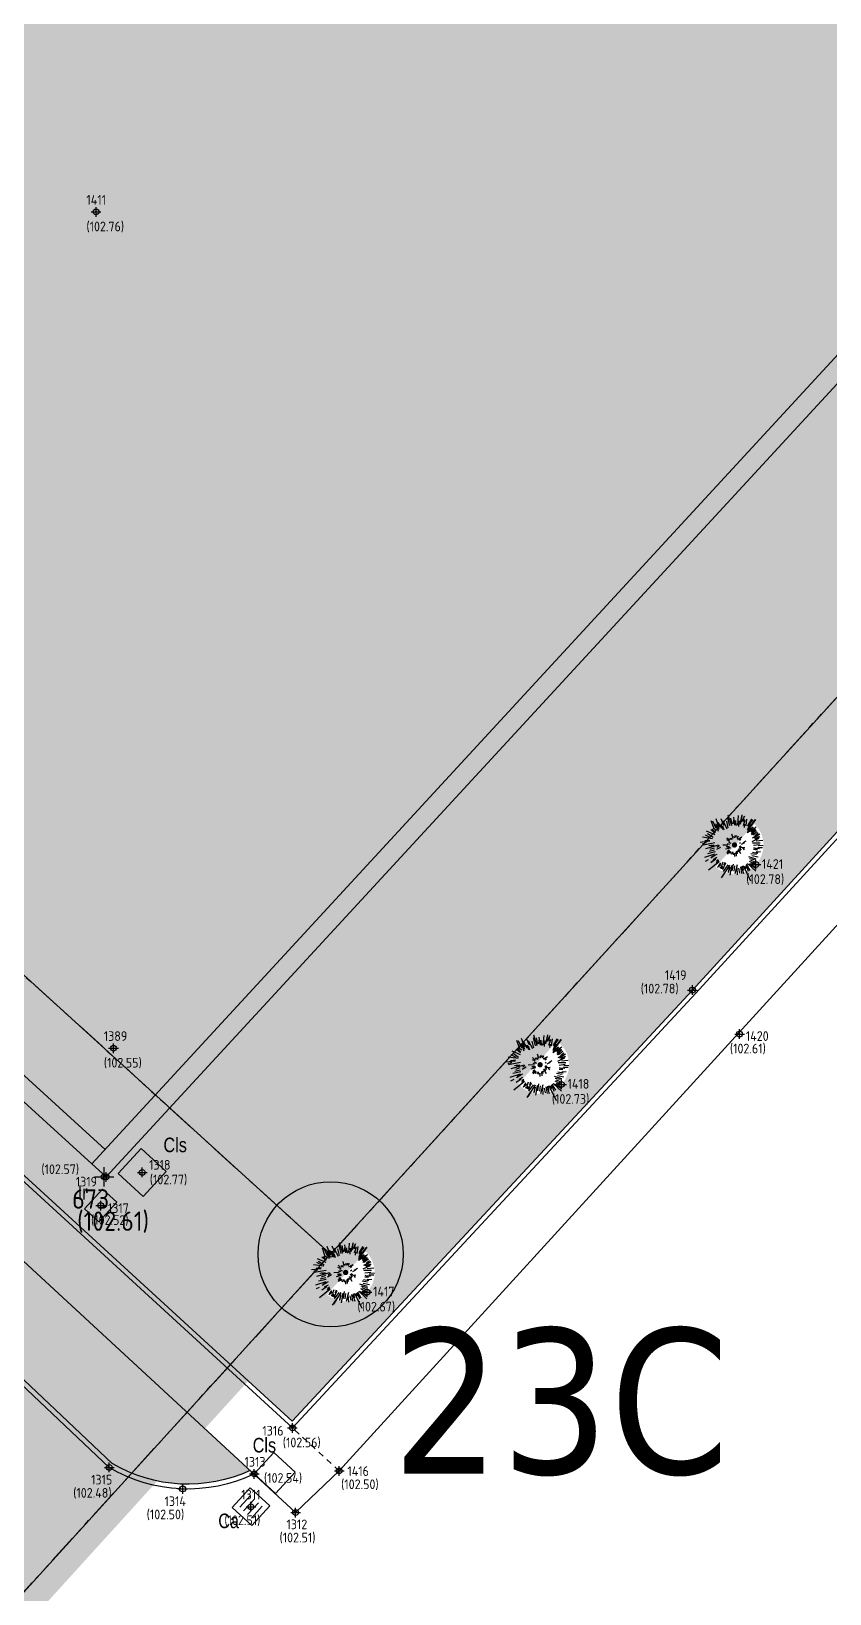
# Model space of a CAD drawing. Extents: x 9555 to 11275, y -8412 to -6382.
# Drawn here: x 10272.71 to 10289.21, y -8019.23 to -7986.96 of the extents above; entities that cross this region are included whole.
import ezdxf
from ezdxf.enums import TextEntityAlignment as Align

# ---------------------------------------------------------------- set-up
doc = ezdxf.new("R2010")
doc.units = 0
doc.header["$MEASUREMENT"] = 0
doc.header["$XCLIPFRAME"] = 2
doc.header["$PDMODE"] = 33
doc.header["$PDSIZE"] = 0.12
for name, pattern in [('DASHEDX2', [1.5, 1, -0.5]), ('HIDDEN2', [0.1875, 0.125, -0.0625]), ('PHANTOM2', [1.25, 0.625, -0.125, 0.125, -0.125, 0.125, -0.125])]:
    doc.linetypes.add(name, pattern=pattern)
doc.layers.get('0').update_dxf_attribs({"color": 53, "lineweight": 50})
for name, color, linetype in [('01_PROG', 7, 'Continuous'), ('02_CAT', 7, 'Continuous'), ('Conf Lotti-Retino', 253, 'Continuous'), ('Conf Lotti_xLIMITE Comparto', 30, 'DASHEDX2'), ('Conf-N', 7, 'Continuous'), ('Conf-P', 2, 'Continuous'), ('GEI-Nome_P', 6, 'Continuous'), ('GEI-Punti', 7, 'Continuous'), ('Gei-Punti_3D', 3, 'Continuous'), ('GEI-Quote_P', 3, 'Continuous'), ('GEI-Simboli', 6, 'Continuous'), ('Immagine', 181, 'Continuous'), ('Ril-Aiuola_Retino', 85, 'Continuous'), ('Ril-Albero', 104, 'Continuous'), ('Ril-Fabbr_Retino', 8, 'Continuous'), ('Ril-Muro', 6, 'Continuous'), ('Ril-Strada', 4, 'Continuous'), ('Ril-Strada_Marciapiede', 4, 'Continuous'), ('Ril-Tomb_CADITOIA-Chiusino', 5, 'Continuous'), ('Ril-Tomb_CEMENTO-Cls', 5, 'Continuous'), ('Ril-Tomb_Irrigazione', 5, 'Continuous')]:
    doc.layers.add(name, color=color, linetype=linetype)
doc.layers.add('Conf Lotti', color=2, linetype='PHANTOM2', lineweight=30)
doc.layers.add('Fr02 Fgl. 957E', color=150, linetype='Continuous', lineweight=30)
doc.layers.add('Gei-Nome_p(OFF)', color=251, linetype='Continuous', plot=False)
doc.styles.add('HELVLA', font='helvl', dxfattribs={"width": 0.8})
doc.styles.get("Standard").update_dxf_attribs({"font": 'isocp.shx'})
doc.styles.add('Tahoma', font='tahoma.ttf')
picture_1 = doc.add_image_def('image2.png', size_in_pixel=(4950, 3510))
picture_2 = doc.add_image_def('image3.png', size_in_pixel=(3510, 4950))

# ---------------------------------------------------------------- blocks, each defined once
blk = doc.blocks.new('TCa-a')
at = {"layer": 'Ril-Tomb_CADITOIA-Chiusino'}
for p, q in [((-0.1499999999998636, 0.1500000000005457), (0.1500000000000909, 0.1500000000005457)), ((-0.1499999999998636, 0.0500000000001819), (0.1500000000000909, 0.0500000000001819)), ((-0.1499999999998636, -0.0500000000001819), (0.1500000000000909, -0.0500000000001819)), ((-0.1499999999998636, -0.1499999999996362), (0.1500000000000909, -0.1499999999996362))]:
    blk.add_line(p, q, dxfattribs=at)
blk.add_lwpolyline([(-0.25, -0.25), (0.25, -0.25), (0.25, 0.25), (-0.25, 0.25)], close=True, dxfattribs=at)
blk = doc.blocks.new('ALB_CIPRESSO')
at = {"layer": 'Ril-Albero'}
for p, q in [((-1.14571253691588, 0.8976426906119741), (-1.311359183518789, 1.36083044550287)), ((-1.077183203503409, 0.7079080571656959), (-1.251974136523586, 0.8912705502298195)), ((-1.022870875815443, 0.932111902451652), (-1.21052881668038, 1.344782201356793)), ((-1.027606655130739, 0.8145787470402865), (-1.207501548706205, 0.9307619045703177)), ((-0.9041513586303154, 0.7651249257487507), (-1.047132166544316, 1.189312234617319)), ((-0.8666236375688641, 0.9892060439542547), (-1.037987880127275, 1.469137496444091)), ((-0.8601287701067122, 0.8661598377184418), (-0.9685176391010373, 1.150720878860739)), ((-0.7207479565397534, 0.9343209898925124), (-0.9133871308797552, 1.26302734663841)), ((-0.5988472030526282, 1.097472185869265), (-0.7582853453795906, 1.476777816655158)), ((-0.6417652478560285, 0.8453758142568404), (-0.7332058741174023, 1.107680106979387)), ((-0.7332058741174023, 1.107680106979387), (-0.7207479565397534, 0.9343209898925124)), ((-0.5800989631457014, 0.8290412069254671), (-0.6544686195941267, 1.052304144597656)), ((-0.4127028961747783, 0.8918120353537233), (-0.645487969283522, 1.354508881926449)), ((-0.357204206713277, 0.9537646832523023), (-0.438273275757183, 1.328048171537375)), ((-0.2629096163636859, 1.066357514215269), (-0.3724439381048796, 1.507574883871712)), ((-0.1566071077295419, 1.067134785720555), (-0.3568456932521258, 1.669948808339541)), ((-0.1293282168055612, 1.162452101738381), (-0.2045978718406332, 1.508802154670775)), ((-0.07354316415739959, 1.185240667507969), (-0.04708245376673403, 1.392455361032262)), ((0.01654746422354947, 1.107567047676639), (-0.04826881554026841, 1.554706558421458)), ((0.0481530441961695, 1.376366207861793), (0.01654746422354947, 1.107567047676639)), ((0.1118238712135735, 1.085883025627481), (0.0481530441961695, 1.376366207861793)), ((0.178716843559414, 1.11994314720323), (0.2196303460559648, 1.646188093711316)), ((0.2465098144916738, 1.030916153513317), (0.2720705262954652, 1.361217962301453)), ((0.3293692129304873, 1.176996379675984), (0.4266814034754134, 1.642106858822444)), ((0.334309537379113, 1.266555190710278), (0.4319490001373651, 1.686906718852697)), ((0.3844179030986652, 1.300492585205575), (0.5721889032645322, 1.637575624639794)), ((0.5333520933495492, 1.592530310448637), (0.3844179030986652, 1.300492585205575)), ((0.4977880055685091, 1.099895486220703), (0.6017996087089159, 1.413985414754279)), ((0.5073413822524344, 1.323772059293333), (0.5333520933495492, 1.592530310448637)), ((0.6017996087089159, 1.413985414754279), (0.5073413822524344, 1.323772059293333)), ((0.5546366929102078, 0.9772174612244271), (0.5756661705315764, 1.162011770224126)), ((0.6490540103397962, 1.073025685562243), (0.6966260164053892, 1.453844950336133)), ((0.7189333416324644, 0.6986603792265669), (1.164600127417543, 0.9648919385072077)), ((0.7240782112146462, 0.7602448458819708), (1.041267557996662, 0.9975611531735922)), ((0.7346952225921086, 0.8386548281923751), (0.9009458368163905, 1.058081985134777)), ((0.9015185631897111, 0.9797538208804326), (0.7346952225921086, 0.8386548281923751)), ((0.7497207410717692, 1.079356916918186), (0.9651797224282745, 1.45580858361609)), ((1.021455683396653, 1.411458722877796), (0.7497207410717692, 1.079356916918186)), ((0.7554792460537101, 1.057018350444196), (0.8945736964342359, 1.164343584743619)), ((0.8225358545062136, 1.068698996516105), (0.7554792460537101, 1.057018350444196)), ((0.7566246988008061, 0.9003620219282311), (0.9116855752740776, 1.11970736082003)), ((0.9009458368163905, 1.058081985134777), (0.7566246988008061, 0.9003620219282311)), ((0.9651797224282745, 1.45580858361609), (0.7604195705027905, 1.14657716147849)), ((0.77345021445376, 0.8948898801354517), (1.183584153705397, 1.429429691279438)), ((0.9116855752740776, 1.11970736082003), (0.77345021445376, 0.8948898801354517)), ((0.783289954324573, 1.079602371079091), (1.021455683396653, 1.411458722877796)), ((0.8945736964342359, 1.164343584743619), (0.783289954324573, 1.079602371079091)), ((0.7844354070714417, 0.922946042564945), (0.9058452522385778, 1.153235665045941)), ((0.9011503819499467, 1.030107640757706), (0.7844354070714417, 0.922946042564945)), ((1.041267557996662, 0.9975611531735922), (0.8129824778222883, 0.8448224234416557)), ((0.8129824778222883, 0.8448224234416557), (0.9015185631897111, 0.9797538208804326)), ((0.9058452522385778, 1.153235665045941), (0.8225358545062136, 1.068698996516105)), ((1.183584153705397, 1.429429691279438), (0.9011503819499467, 1.030107640757706)), ((0.9313747227943168, 0.722594397742796), (1.220221543959042, 1.010059979778816)), ((1.153983116039853, 0.8864819561986224), (0.9313747227943168, 0.722594397742796)), ((0.9600036115984949, 0.6332810408657679), (1.153983116039853, 0.8864819561986224)), ((-1.386854957156402, 0.2076738217529055), (-1.929148147811475, 0.1477569574108202)), ((-1.621184905499831, 0.1164377406257699), (-1.810919538946109, 0.04790840721216227)), ((-1.236816223185315, 0.3486500873623299), (-1.802552524035491, 0.4340361776758073)), ((-1.100862100080121, 0.1202422801088687), (-1.771387275577808, -0.002159049477995723)), ((-1.387223138396394, 0.2580276416338165), (-1.666762037037188, 0.2280078459225479)), ((-1.343568731112782, 0.4094163734844187), (-1.630011587482386, 0.5583914727631054)), ((-1.627311591722219, 0.1891301269806718), (-1.621184905499831, 0.1164377406257699)), ((-1.092945084463054, 0.5679136081980687), (-1.575617441741088, 0.7714055802971416)), ((-1.209332787127778, 0.4159930590012664), (-1.518605118292953, 0.626348079800664)), ((-1.104871184694275, 0.6685394299020118), (-1.335733533549046, 0.8682774393291766)), ((-0.6636032382325538, 0.00594093780273397), (-0.3671160968585809, 0.01370398509243387)), ((-0.45312549035134, 0.2984286623395747), (-0.2791118288378129, 0.2213686779123236)), ((-0.4259284174806908, 0.4049357161075022), (-0.2907515658821467, 0.2828304174872756)), ((-0.4180426431114483, 0.09166396810906008), (-0.2890742957886232, 0.05344079359201714)), ((-0.3458820741036561, 0.1705239497096045), (-0.2054376258431603, 0.09321851112144941)), ((-0.2691902709138958, 0.3948914311058616), (-0.2237358664565363, 0.300105932434235)), ((-0.1909439247106093, 0.4066538952283736), (-0.1454486112263567, 0.3062735276835156)), ((-0.1645241233466095, 0.6194634576295357), (-0.0956266086936921, 0.3793750043041655)), ((-0.0956266086936921, 0.3793750043041655), (-0.05164492919698205, 0.4860047851525451)), ((0.02174291061123768, 0.397018700490662), (0.03199174074848088, 0.5257825026801584)), ((0.0941898428056902, 0.4367145999658533), (0.1159147738808315, 0.5263961380805995)), ((0.1449118439250014, 0.3867289613262983), (0.2167042316928018, 0.5159427628095727)), ((0.1677004096939072, 0.3309439086788188), (0.4130973687083497, 0.4390464144871657)), ((0.4130973687083497, 0.4390464144871657), (0.2237718255287291, 0.3145683923194156)), ((0.2237718255287291, 0.3145683923194156), (0.3293788807093279, 0.4104584347078344)), ((0.2744529176211472, 0.2701776225549111), (0.3523310825846693, 0.3322939065601531)), ((0.2756801884213473, 0.1023315562906646), (0.3368964738383511, 0.1475405065903033)), ((0.3935406160464936, 0.05283682597291772), (0.5775167445106035, 0.1437047258605162)), ((0.4824448826541357, 0.1374144035307836), (0.655149455314131, 0.239390223116061)), ((1.221530632812573, 0.83102417576265), (0.9600036115984949, 0.6332810408657679)), ((0.960494519918484, 0.5661426143615245), (1.221530632812573, 0.83102417576265)), ((0.9911688600561774, 0.1970858137119649), (1.392608512184097, 0.3902568053999858)), ((1.011993792544672, 0.409854467088735), (1.391094878197009, 0.5972669537932234)), ((1.014080152904853, 0.1245161544375151), (1.444885056316934, 0.1276661494921427)), ((1.02755112837076, 0.5778232604316145), (1.272375361011882, 0.7642539304961247)), ((1.071051567326549, -0.01494647718027409), (1.412052205544114, 0.02671305557305459)), ((1.084808905979344, 0.3991965466848342), (1.418905586467872, 0.6198509744281182)), ((1.145452465022572, 0.5227336612369982), (1.328937685166693, 0.680739987632478)), ((1.157746746493785, 0.3717540196521441), (1.364020532406585, 0.4739752933983254)), ((1.158237654814002, 0.3046155931479007), (1.425523181010249, 0.480020161567154)), ((1.209164201066869, 0.2266556101312744), (1.583774961563904, 0.2629657281704567)), ((-1.11853703751467, -0.523331276679528), (-1.693499442835673, -0.7065807104445412)), ((-1.48554838682935, -0.8337490605917992), (-1.65833477754245, -0.9245351424269757)), ((-0.9040598727981433, -0.01260275697131874), (-1.635514970525946, -0.219377118981356)), ((-1.091544509777577, -0.3888498785363481), (-1.527207919584725, -0.4927484223735519)), ((-1.256536611953607, -0.01518002565171628), (-1.446516699559879, -0.05014014580956427)), ((-1.120214307608421, -0.2939416527860885), (-1.427359369386068, -0.3745198135093233)), ((-1.143452872670423, -0.1766130425075971), (-1.383418598915796, -0.2622951637858932)), ((-1.16138293204358, -0.02007944107208459), (-1.339968736765513, -0.08293208755821979)), ((-1.33901816137336, -0.9781520166598057), (-1.055070755630823, -0.78584011453313)), ((-1.078963865119476, -0.5789936022483744), (-1.323992642893927, -0.7374499279358133)), ((-0.9897732353254014, -0.5335801068194996), (-1.27429336744126, -0.6475638446881931)), ((-1.27429336744126, -0.6475638446881931), (-1.078963865119476, -0.5789936022483744)), ((-0.9884641464718698, -0.712615910833847), (-1.200250983206388, -0.8260678313563403)), ((-1.200250983206388, -0.8260678313563403), (-1.177421508411271, -0.8874477528806892)), ((-0.9148717615303212, -0.8295763398728013), (-1.020601543791145, -0.9086817756342498)), ((-0.7912215876749542, -0.1404665605732589), (-1.014157253134272, -0.2595951680250437)), ((-0.8533787807054978, -0.05699352673400426), (-0.9870419983167267, -0.1418983765070152)), ((-0.5108645085008447, -0.2223441423720942), (-0.2316119730471655, -0.1531602645336534)), ((-0.4614515962352925, -0.09329397699548281), (-0.3050407218818236, -0.05857931099671987)), ((-0.4254278413818611, -0.4287406553630717), (-0.2809430672593862, -0.2934001676603657)), ((-0.4162426459379276, -0.1545102624113497), (-0.2431698920379404, -0.1028882627069834)), ((-0.3968398616041213, -0.5124591433632304), (-0.2637493703664404, -0.3492261293340562)), ((-0.3815279799382552, -0.3109211367664102), (-0.3034043608147385, -0.2823740660169278)), ((-0.37593311106275, -0.3108802277401992), (-0.2922555320903939, -0.2766973790876364)), ((-0.26836242260174, -0.483543891372392), (-0.196447307753715, -0.3711146965160879)), ((-0.2637493703664404, -0.3492261293340562), (-0.2637493703664404, -0.3492261293340562)), ((-0.1730041975583845, -0.5164176511716505), (-0.1011709007639183, -0.3927987185652455)), ((-0.1011709007639183, -0.3927987185652455), (-0.07205110363975109, -0.549250501946517)), ((-0.01112118140963503, -0.4648774695197062), (-0.00973027450254449, -0.6551030112859735)), ((0.07222912534916759, -0.3859356698631018), (0.0907319110960998, -0.6207974355529586)), ((0.1055528844422042, -0.352121002450076), (0.1457806012640503, -0.4973012300251867)), ((0.1444306033836256, -0.3126705571357888), (0.1955207857433834, -0.4130100156526169)), ((0.1997656567386912, -0.228338433737008), (0.3415191938524913, -0.4846796763413295)), ((0.2165093543383136, -0.2226208377796866), (0.3291021853012808, -0.316915428131324)), ((0.2604092157819196, -0.104801319183025), (0.3551128963983956, -0.04815717697238142)), ((0.2829932364172691, -0.1326120274534333), (0.574130963075504, -0.1584591024420661)), ((0.2831977815508253, -0.1605863718305045), (0.367898086189598, -0.2662752450632979)), ((0.3331425111632598, -0.1042695018350059), (0.4001582105888701, -0.08699398688804649)), ((0.574130963075504, -0.1584591024420661), (0.4510847568415102, -0.1649539699046727)), ((0.4510847568415102, -0.1649539699046727), (0.535825970507176, -0.2762377120143356)), ((0.7847001967891174, -0.6436990606216568), (1.205256270063501, -0.7693128677565255)), ((0.8470619349527624, -0.7551464388398017), (1.127255378020209, -0.8146445451366162)), ((0.8981112082856271, -0.8498910284815793), (1.206728995023923, -0.9707281472765317)), ((0.9177497790003599, -0.4748711777192511), (1.23138970824084, -0.5173392232281913)), ((0.9745575573151655, -0.5919543338368385), (1.333201891719455, -0.6676643203845742)), ((1.001140994785828, -0.4015242469358782), (1.303673004328402, -0.4552638482509792)), ((1.067133968544567, -0.2443770101035625), (1.285497490795251, -0.265161033565164)), ((1.088940717673267, -0.1658852097389172), (1.396903959984684, -0.1972044265257864)), ((1.285497490795251, -0.265161033565164), (1.088940717673267, -0.1658852097389172)), ((1.213664194000557, -0.3887799661733879), (1.465310566317385, -0.3701544533450942)), ((1.303673004328402, -0.4552638482509792), (1.213664194000557, -0.3887799661733879)), ((1.396903959984684, -0.1972044265257864), (1.306936058683505, -0.1363154133232456)), ((1.306936058683505, -0.1363154133232456), (1.575530673733283, -0.1399466489183396)), ((1.328415535598651, -0.01306466195637768), (1.613958393381381, -0.03895264597304049)), ((-0.8692946299929645, -0.9411464451677602), (-1.470063201277753, -1.421128474465149)), ((-1.177421508411271, -0.8874477528806892), (-1.33901816137336, -0.9781520166598057)), ((-0.8864065088328061, -0.8965102212441707), (-1.036731605990781, -0.998322404722785)), ((-0.7616830325055162, -1.119404977676822), (-0.9564807174804173, -1.260708515497754)), ((-0.7960704262916352, -1.007753054325804), (-0.90678144202775, -1.170822432248315)), ((-0.90678144202775, -1.170822432248315), (-0.7616830325055162, -1.119404977676822)), ((-0.6884179197772937, -1.191606455709916), (-0.8218356832287554, -1.310080518735049)), ((-0.2746839861786157, -1.149415105608568), (-0.7508108991889912, -1.841102153586689)), ((-0.6620799364668528, -0.9676071555586532), (-0.738853557710172, -1.180784899201171)), ((-0.738853557710172, -1.180784899201171), (-0.6712651319107863, -1.241837548510375)), ((-0.7320314180344667, -1.348590056437388), (-0.6884179197772937, -1.191606455709916)), ((-0.6712651319107863, -1.241837548510375), (-0.7320314180344667, -1.348590056437388)), ((-0.2748067132586129, -1.132630498981598), (-0.6897582498788779, -1.773513727786849)), ((-0.504973608660066, -1.028005260441205), (-0.6700787701372519, -1.404088745899571)), ((-0.3812319489727543, -1.116623163863551), (-0.6470856592352447, -1.487848142924122)), ((-0.5388700941264233, -0.9834917635962483), (-0.5993091080363229, -1.135003222529122)), ((-0.5993091080363229, -1.135003222529122), (-0.504973608660066, -1.028005260441205)), ((-0.2960407360135378, -1.289450463602407), (-0.3501894275948416, -1.536033784390384)), ((-0.2683118457962337, -1.255676705217411), (-0.3499439734348471, -1.569602997644324)), ((-0.1627456996423007, -1.154191793952123), (-0.2594851638136788, -1.697630437351108)), ((-0.08503117078566902, -1.06969603444486), (-0.1437520055753794, -1.456191986146223)), ((-0.005884825995508436, -1.181020685582553), (-0.0428807297100775, -1.47783509916917)), ((0.1559163720999095, -1.11829076617687), (0.02536224051596037, -1.628405650486457)), ((0.1291283894961452, -1.280746508700759), (0.1487766279897187, -1.672264602902942)), ((0.224445705512835, -1.308025399624967), (0.2879528964233486, -1.5761291063518)), ((0.3302163968000968, -1.234514832734931), (0.3888650813155436, -1.603367088249797)), ((0.3917190454039883, -1.228469964566102), (0.5119931056026417, -1.60806195853911)), ((0.4136894306388967, -1.172357639705297), (0.4994124609447681, -1.417918234827084)), ((0.4863409079669054, -1.160636084608996), (0.9065793768068033, -2.008028885706153)), ((0.5648736173568523, -1.188037702611837), (0.6610091139068572, -1.32721397104433)), ((0.6483466511958795, -1.125880509580384), (0.7739701261100436, -1.47186238127324)), ((0.6592091167333365, -1.08103974052392), (0.8576067960555065, -1.432084663747446)), ((0.7316969579544548, -1.046938709923779), (1.193667109824446, -1.479983942022955)), ((0.8157427181668027, -1.063109681152127), (1.192398929997807, -1.306543006883658)), ((0.8313409630195565, -0.9007357566824794), (1.15143485069575, -1.060655139550363)), ((0.8993793881122656, -1.023331963622695), (1.090177656252308, -1.100269220971313))]:
    blk.add_line(p, q, dxfattribs=at)
at = {"layer": 'Ril-Albero', "const_width": 0.15, "flags": 128}
blk.add_lwpolyline([(-0.0749999999998181, 0, 1), (0.07500000000027285, 0, 1)], format="xyb", close=True, dxfattribs=at)
blk = doc.blocks.new('P-Lotto')
at = {"layer": 'Conf-N'}
blk.add_circle((0, 0), 1.5, dxfattribs=at)
at = {"layer": 'Conf-P'}
blk.add_point((0, 0), dxfattribs=at)
blk = doc.blocks.new('20043-1_Prog-Confini')
at = {"layer": 'Conf Lotti-Retino'}
h = blk.add_hatch(color=256, dxfattribs=at)
h.paths.add_polyline_path([(10440.90416144596, -7860.83060032168), (10481.5942124453, -7897.834921010903), (10443.95534884731, -7939.222717106983), (10455.05263548401, -7949.314804568148), (10501.47623780322, -7898.267286041699), (10547.18877136976, -7848.001660636663), (10411.9695062309, -7725.030641243258), (10340.57834246114, -7745.229577507136), (10225.51241240563, -7871.756384511547), (10219.57166360702, -7866.353752460756), (10165.52391621495, -7925.784801506587), (10195.69424327256, -7953.179523551184), (10249.90677393372, -8002.481449223193), (10270.62170846128, -8021.320012004217), (10278.89737695264, -8012.22006439802), (10188.63944448483, -7930.137751995549), (10307.72607652135, -7799.189769688855), (10366.91160524755, -7853.014236146046), (10397.9840078288, -7881.272081036064), (10388.56467752741, -7891.62960208233), (10401.88142326459, -7903.740108648259)])
h.paths.add_polyline_path([(10406.0576788046, -7872.394254370962), (10374.9852742804, -7844.136407866004), (10315.79974545998, -7790.311941612686), (10347.14732855373, -7755.842054370059), (10408.82520196826, -7738.391331224433), (10442.93861544669, -7769.414730339371), (10528.01781476451, -7846.787402484451), (10491.68629990599, -7886.737634374716), (10437.67950494375, -7837.622808733126)], flags=16)
blk.add_hatch(color=41, dxfattribs=at).paths.add_polyline_path([(10278.89737579227, -8012.220063342761), (10188.63944448483, -7930.13775199555), (10307.72607652135, -7799.189769688856), (10366.91160524755, -7853.014236146046), (10339.32656618824, -7883.346819618211), (10306.20423063409, -7919.768229275436), (10337.20851222508, -7948.100980190388)])
at = {"layer": 'Conf Lotti'}
for p, q in [((10220.16126990974, -8076.80644405013), (10397.9840078288, -7881.272081036064)), ((10188.63944448483, -7930.13775199555), (10278.89737579227, -8012.220063342761))]:
    blk.add_line(p, q, dxfattribs=at)
at = {"layer": 'Conf Lotti_xLIMITE Comparto', "const_width": 1}
blk.add_lwpolyline([(10220.16127169158, -8076.806445670572), (10388.56467752741, -7891.629602082331), (10442.57147426394, -7940.744429337481), (10443.95534884731, -7939.222717106983), (10542.72119990987, -8029.042295507654), (10562.90537483127, -8006.847722235286), (10508.8985798685, -7957.732896593227), (10535.13800726631, -7928.879951339147), (10501.47623780322, -7898.267286041699), (10547.18877136976, -7848.001660636663), (10411.9695062309, -7725.030641243259), (10340.57834246114, -7745.229577507138), (10225.51241240563, -7871.756384511547), (10219.57166360702, -7866.353752460757), (10165.52391621495, -7925.784801506588), (10195.69424327256, -7953.179523551185), (10145.19012518152, -8008.626232577647)], close=True, dxfattribs=at)
at = {"layer": 'Conf-P'}
blk.add_blockref('P-Lotto', (10278.89737579227, -8012.220063342761), dxfattribs=at)
at = {"layer": 'Conf-N', "style": 'Tahoma'}
blk.add_text('23C', height=3, dxfattribs=at).set_placement((10280.1584630885, -8016.750521040532))
blk = doc.blocks.new('-Fgl. 957E Estratto Foglio Intero_PostFR2')
at = {"layer": 'Immagine'}
image = blk.add_image(picture_1, insert=(9917.283654509196, -8422.509303729323), size_in_units=(838.1827212973916, 594.3477478290598), rotation=0.001090204153391001, dxfattribs=at)
image.set_boundary_path([(308.7555908007198, 193.6289745913382), (4680.161310497795, 3410.458243007306)])
image.dxf.flags = 15
blk = doc.blocks.new('-Fgl. 958 Estratto Foglio Intero_PostFR3')
at = {"layer": 'Immagine'}
image = blk.add_image(picture_2, insert=(9716.786041246873, -8308.17513906339), size_in_units=(1485.8142875308895, 2095.3791234409982), rotation=-0.001043539486264, dxfattribs=at)
image.set_boundary_path([(486.9858317041253, 415.0435325266662), (2987.88009123626, 4584.843253445799)])
image.dxf.flags = 15
blk = doc.blocks.new('- Fogli_Unione (Estratti_20043_SpostatoComeAll.957E_SuRIL_PostFR1-FR2-FR3 (2021-02-08)')
for name in ['-Fgl. 958 Estratto Foglio Intero_PostFR3', '-Fgl. 957E Estratto Foglio Intero_PostFR2']:
    blk.add_blockref(name, (0, 0))
blk = doc.blocks.new('2493-1_PostFRAZ')
at = {"layer": 'Fr02 Fgl. 957E'}
for p, q in [((10188.63944448483, -7930.13775199555), (10278.89737579227, -8012.220063342761)), ((10278.89737579227, -8012.220063342761), (10319.87816698385, -7967.157474636557)), ((10270.62170721335, -8021.320010869327), (10278.89737579226, -8012.220063342765))]:
    blk.add_line(p, q, dxfattribs=at)
at = {"layer": '02_CAT'}
blk.add_blockref('- Fogli_Unione (Estratti_20043_SpostatoComeAll.957E_SuRIL_PostFR1-FR2-FR3 (2021-02-08)', (2.400635534626417, 6.76379925128731), dxfattribs=at)

msp = doc.modelspace()

# ---------------------------------------------------------------- hatches: boundary and pattern name
at = {"layer": 'Ril-Aiuola_Retino'}
h = msp.add_hatch(dxfattribs=at)
h.set_pattern_fill('TEXTURE', color=256, scale=2, angle=90, style=0)
h.set_pattern_definition([(90, (-0.9599999999999999, 1.44), (-1.52, 0.8800000000000001), [0.08, -1.34, 0.06, -0.58, 0.12, -1.42]), (99.99999999999999, (-1.78, 1.06), (-1.90229523315529, 0.537840911343363), [0.14, -0.34, 0.18, -1.06, 0.09999999999999999, -1.32]), (110, (-1.14, 0.8600000000000001), (-1.473175022505177, 0.8898063570613953), [0.16, -1.1, 0.14, -0.82, 0.1, -0.64]), (120, (-1.02, 1.44), (-1.693679121828036, -0.146461709275204), [0.09999999999999999, -0.6599999999999999, 0.07999999999999999, -0.9799999999999999, 0.05999999999999999, -1.3]), (130, (-1.46, 0.8800000000000001), (-1.442469036049412, 0.2255727821317983), [0.08, -0.88, 0.06, -0.56, 0.16, -1.02]), (140, (-0.7399999999999999, 1.18), (-1.571556626837207, -0.5349857648985248), [0.04, -0.74, 0.1, -1.22, 0.12, -0.62]), (150, (-0.8799999999999999, 1.24), (-1.491384387633061, -0.6631535329954588), [0.1, -0.82, 0.04, -0.96, 0.08, -0.74]), (160, (-0.6399999999999999, 1.02), (-1.437245651988788, -0.7326151348691359), [0.05999999999999999, -0.3799999999999999, 0.12, -0.6399999999999999, 0.07999999999999999, -0.8799999999999999]), (170, (-1.82, 1.12), (-1.098129669690666, -1.390435625458823), [0.14, -0.8799999999999999, 0.05999999999999999, -1.04, 0.12, -0.9799999999999999]), (180, (-0.9599999999999999, 1.24), (-0.7400000000000002, -1.76), [0.12, -0.62, 0.08, -1.22, 0.04, -1.24]), (190, (-1.58, 0.9200000000000002), (-0.9676352743414199, -1.653143059704817), [0.14, -0.78, 0.12, -0.64, 0.14, -1.46]), (200, (-0.4399999999999999, 0.78), (-0.5446075888431804, -1.602935611362608), [0.16, -0.52, 0.08, -1.06, 0.12, -1.16]), (210, (-0.68, 0.24), (-0.1899484522385718, -1.910999629903724), [0.1, -1.34, 0.12, -0.62, 0.14, -0.82]), (220, (-0.2399999999999999, 0.68), (-0.4751072084166816, -1.860718447404257), [0.05999999999999999, -0.4399999999999999, 0.07999999999999999, -0.8599999999999999, 0.16, -1.12]), (230, (-1.84, 0.08000000000000011), (0.2280379188004466, -1.470645677105523), [0.12, -0.72, 0.14, -0.62, 0.08, -0.84]), (240, (-0.1199999999999999, 1.74), (0.8051150572225253, -1.365499814951862), [0.08, -0.56, 0.16, -1.24, 0.14, -1.14]), (250, (-1.24, 0.42), (1.082857927901268, -1.586007158868261), [0.12, -0.8399999999999999, 0.09999999999999999, -0.7599999999999999, 0.07999999999999999, -1.22]), (260, (-0.76, 0.54), (1.127487767342948, -1.437626980301919), [0.18, -0.6599999999999999, 0.12, -0.8999999999999999, 0.16, -0.8799999999999999])])
edge = h.paths.add_edge_path()
edge.add_line((10259.41179574993, -8036.154972743192), (10258.58044586977, -8032.196657575016))
edge.add_line((10258.58044586977, -8032.196657575016), (10239.68433498582, -8052.804090476709))
edge.add_arc((10242.74871644473, -8046.805608076083), 6.735890797536639, 242.9393531771721, 268.5250675738594)
edge.add_arc((10242.60278186444, -8051.456776110168), 2.082671874429409, 269.2449619572548, 315.7879326674583)
edge.add_line((10244.09556558497, -8052.909056696098), (10259.41179574993, -8036.154972743192))
h.paths.add_polyline_path([(10251.44665304075, -8041.590540791994), (10251.10864698245, -8041.958985927216), (10250.74020184723, -8041.620979868921), (10251.07820790552, -8041.252534733698)], flags=16)
h.paths.add_polyline_path([(10245.36581473884, -8049.139847977499), (10245.66057084702, -8049.410252824136), (10245.39016600038, -8049.705008932313), (10245.0954098922, -8049.434604085677)], flags=16)
h.paths.add_polyline_path([(10244.65005542819, -8049.772403691679), (10245.09218959047, -8050.178010961634), (10244.68658232051, -8050.620145123901), (10244.24444815824, -8050.214537853946)], flags=16)
h.paths.add_polyline_path([(10269.44141587097, -8025.244552220099), (10266.97747102602, -8022.998891003449), (10262.34055549251, -8028.089758204756), (10266.22580272909, -8028.752264919402)])
edge = h.paths.add_edge_path()
edge.add_line((10271.38830248644, -8020.300272366775), (10261.13926693347, -8010.738879714776))
edge.add_line((10261.13926693347, -8010.738879714776), (10259.42480678202, -8012.589819143431))
edge.add_line((10259.42480678202, -8012.589819143431), (10271.13637369937, -8023.437832038986))
edge.add_arc((10269.75075199627, -8021.747680152097), 2.185534466636963, 309.345613393773, 401.473012195543)
edge = h.paths.add_edge_path(flags=16)
edge.add_arc((10267.61393202455, -8017.747155825296), 0.09972012964681198, 0, 360)
edge = h.paths.add_edge_path(flags=17)
edge.add_arc((10255.08809421915, -8012.546979828357), 5.50135069720677, 56.90254043089238, 77.9167816132323)
edge.add_arc((10254.2181289062, -8016.741630930719), 9.78521763106074, 78.07712755484376, 113.6808342124975)
edge.add_line((10250.28797981577, -8007.78035801811), (10254.96658461725, -8012.04648259265))
edge.add_line((10254.96658461725, -8012.04648259265), (10256.7424, -8010.1052))
edge.add_line((10256.7424, -8010.1052), (10258.47083923174, -8011.706192523662))
edge.add_line((10258.47083923174, -8011.706192523662), (10260.19901089032, -8009.840450085937))
edge.add_line((10260.19901089032, -8009.840450085937), (10258.09218828069, -8007.938262179907))
h.paths.add_polyline_path([(10256.14572630467, -8008.483993736826), (10255.84252401014, -8008.816511853953), (10255.51000589301, -8008.513309559429), (10255.81320818753, -8008.180791442303)], flags=16)
edge = h.paths.add_edge_path()
edge.add_line((10298.96689125276, -7983.808399185695), (10298.73777272661, -7984.05960514997))
edge.add_line((10298.73777272661, -7984.05960514997), (10298.66388853495, -7983.992217271071))
edge.add_line((10298.66388853495, -7983.992217271071), (10292.9121588765, -7990.376915100542))
edge.add_line((10292.9121588765, -7990.376915100542), (10292.76456353786, -7990.243112563931))
edge.add_arc((10292.59665318709, -7990.428331661504), 0.2500000000002805, 2.0838797354372218e-10, 47.806124176987225, ccw=False)
edge.add_arc((10292.59665318709, -7990.428331661502), 0.25, 329.40942082318537, 359.99999999979156, ccw=False)
edge.add_line((10292.81185961564, -7990.555556631975), (10297.29132385767, -7994.821769409121))
edge.add_line((10297.29132385767, -7994.821769409121), (10303.54268937597, -7987.958547710658))
edge.add_line((10303.54268937597, -7987.958547710658), (10298.96689125276, -7983.808399185695))
h.paths.add_polyline_path([(10299.5394, -7989.4093), (10300.856, -7990.6344), (10299.5429, -7992.025), (10298.23655963556, -7990.809446619722)], flags=16)
h.paths.add_polyline_path([(10321.78327004013, -7967.974189512216), (10317.06721377105, -7963.766082862167), (10301.47354308173, -7980.911706971132), (10301.54742727339, -7980.97909485003), (10301.31830963345, -7981.230299842668), (10305.90973001031, -7985.369174745061)])
edge = h.paths.add_edge_path()
edge.add_line((10265.27725537629, -8002.446785079417), (10265.20902875338, -8002.51989546121))
edge.add_line((10265.20902875338, -8002.51989546121), (10264.769, -8002.112))
edge.add_line((10264.769, -8002.112), (10261.8481, -7999.4044))
edge.add_line((10261.8481, -7999.4044), (10261.40807369813, -7998.996506811276))
edge.add_line((10261.40807369813, -7998.996506811276), (10261.47605589628, -7998.923169094272))
edge.add_line((10261.47605589628, -7998.923169094272), (10203.35645867271, -7945.796275146587))
edge.add_line((10203.35645867271, -7945.796275146587), (10203.0857689029, -7946.743195217536))
edge.add_line((10203.0857689029, -7946.743195217536), (10229.53270094112, -7971.164364661734))
edge.add_line((10229.53270094112, -7971.164364661734), (10245.96376818236, -7986.219461400684))
edge.add_line((10245.96376818236, -7986.219461400684), (10278.10292683263, -8015.665177348075))
edge.add_line((10278.10292683263, -8015.665177348075), (10286.37309546445, -8006.76240389268))
edge.add_line((10286.37309546445, -8006.76240389268), (10294.32002733199, -7998.078570988463))
edge.add_line((10294.32002733199, -7998.078570988463), (10289.94073629661, -7993.687753730192))
edge.add_arc((10289.79314681291, -7993.485968338499), 0.2499999999986927, 227.8061241765672, 306.18241245507033, ccw=False)
edge.add_line((10289.62523646215, -7993.671187436069), (10289.7718212797, -7993.804073884909))
edge.add_line((10289.7718212797, -7993.804073884909), (10274.2612, -8010.6211))
edge.add_line((10274.2612, -8010.6211), (10273.96533349228, -8010.351896870433))
edge.add_line((10273.96533349228, -8010.351896870433), (10265.27725537629, -8002.446785079417))
edge = h.paths.add_edge_path(flags=16)
edge.add_arc((10242.30196517348, -7981.910981821546), 0.2749999999996362, 0, 360)
edge = h.paths.add_edge_path(flags=17)
edge.add_line((10245.0627, -7987.2045), (10228.6289, -7972.1469))
edge.add_line((10228.6289, -7972.1469), (10203.79572145987, -7949.213606471599))
edge.add_arc((10217.17157356199, -7941.370227255536), 15.50587040397228, 210.3866569815303, 217.4529081494896)
edge.add_arc((10284.77469536825, -7889.584750631476), 100.6640624182057, 217.452908149496, 226.9203092994144)
edge.add_line((10216.01963939099, -7963.110227441216), (10256.19378796169, -7999.736321860948))
edge.add_arc((10258.52089054708, -7997.012226771952), 3.582750409508292, 229.4938518372181, 286.5396004216515)
edge.add_line((10259.54082066963, -8000.44673445748), (10245.0627, -7987.2045))
edge = h.paths.add_edge_path(flags=16)
edge.add_arc((10253.5797824506, -7995.958020550484), 0.09972012964681198, 0, 360)
edge = h.paths.add_edge_path(flags=16)
edge.add_arc((10239.70533959846, -7983.989900841338), 0.3500000000003638, 0, 360)
edge = h.paths.add_edge_path(flags=16)
edge.add_arc((10235.47777231496, -7979.726805742138), 0.1499999999996362, 0, 360)
edge = h.paths.add_edge_path(flags=16)
edge.add_arc((10226.39744038748, -7971.226627905005), 0.2250000000003638, 0, 360)
edge = h.paths.add_edge_path()
edge.add_arc((10267.19656179205, -8005.310661152354), 3.293243597333227, 165.3934021254892, 214.5854441671309)
edge.add_line((10264.4852982237, -8007.180020201426), (10274.38303560735, -8016.540707436928))
edge.add_arc((10275.94597346662, -8013.899336626431), 3.069139050365813, 239.3865743873031, 294.7972513008727)
edge.add_line((10277.23319657142, -8016.685493691093), (10264.00975537624, -8004.480168371205))
edge = h.paths.add_edge_path(flags=16)
edge.add_arc((10283.2264073857, -8008.306247290923), 0.6000000000003638, 0, 360)
edge = h.paths.add_edge_path(flags=16)
edge.add_arc((10287.2442073857, -8003.766147290918), 0.6000000000003638, 0, 360)
edge = h.paths.add_edge_path(flags=16)
edge.add_arc((10291.3806073857, -7999.304947290923), 0.6000000000003638, 0, 360)
edge = h.paths.add_edge_path(flags=16)
edge.add_arc((10279.2088073857, -8012.595847290923), 0.6000000000003638, 0, 360)
edge = h.paths.add_edge_path(flags=16)
edge.add_arc((10297.5232073857, -7992.389647290923), 0.6000000000003638, 0, 360)
edge = h.paths.add_edge_path(flags=16)
edge.add_arc((10301.1187073857, -7988.404447290923), 0.6000000000003638, 0, 360)
edge = h.paths.add_edge_path(flags=16)
edge.add_arc((10306.9317073857, -7982.266447290917), 0.6000000000003638, 0, 360)
edge = h.paths.add_edge_path(flags=16)
edge.add_arc((10311.1577073857, -7977.496347290923), 0.6000000000003638, 0, 360)
edge = h.paths.add_edge_path(flags=16)
edge.add_arc((10314.6306073857, -7973.577247290923), 0.6000000000003638, 0, 360)
edge = h.paths.add_edge_path(flags=16)
edge.add_arc((10318.1257073857, -7969.779447290923), 0.6000000000003638, 0, 360)
edge = h.paths.add_edge_path(flags=16)
edge.add_arc((10271.2268073857, -8021.324247290923), 0.6000000000003638, 0, 360)
edge = h.paths.add_edge_path(flags=16)
edge.add_arc((10269.36040912415, -8020.259326542329), 0.6000000000003638, 0, 360)
edge = h.paths.add_edge_path(flags=16)
edge.add_arc((10266.48640912415, -8018.280226542335), 0.6000000000003638, 0, 360)
edge = h.paths.add_edge_path(flags=16)
edge.add_arc((10264.34960912415, -8016.074026542329), 0.6000000000003638, 0, 360)
edge = h.paths.add_edge_path(flags=16)
edge.add_arc((10261.81850912415, -8013.683626542329), 0.6000000000003638, 0, 360)
edge = h.paths.add_edge_path(flags=16)
edge.add_arc((10267.1087073857, -8026.531347290923), 0.6000000000003638, 0, 360)
edge = h.paths.add_edge_path(flags=16)
edge.add_arc((10257.4040073857, -8037.193147290917), 0.6000000000003638, 0, 360)
edge = h.paths.add_edge_path(flags=16)
edge.add_arc((10254.3649073857, -8039.793647290923), 0.6000000000003638, 0, 360)
edge = h.paths.add_edge_path(flags=16)
edge.add_arc((10251.8605073857, -8043.162847290918), 0.6000000000003638, 0, 360)
edge = h.paths.add_edge_path(flags=16)
edge.add_arc((10249.2937073857, -8046.034747290918), 0.6000000000003638, 0, 360)
edge = h.paths.add_edge_path(flags=16)
edge.add_arc((10246.4296073857, -8048.731947290923), 0.6000000000003638, 0, 360)
edge = h.paths.add_edge_path(flags=16)
edge.add_arc((10243.9096073857, -8051.959047290923), 0.6000000000003638, 0, 360)
edge = h.paths.add_edge_path(flags=16)
edge.add_arc((10215.12949611857, -7960.564048627255), 0.09972012964681198, 0, 360)
edge = h.paths.add_edge_path(flags=16)
edge.add_arc((10232.67983683192, -7976.833399043174), 0.09972012964681198, 0, 360)
h.paths.add_polyline_path([(10309.3444, -7979.1674), (10309.8379, -7979.5822), (10308.7902, -7980.7803), (10308.30500016978, -7980.356008319737)], flags=16)
h.paths.add_polyline_path([(10310.81908310037, -7971.024590266027), (10311.2775, -7971.4117), (10310.8736, -7971.89), (10310.41518310037, -7971.502890266028)], flags=16)
h.paths.add_polyline_path([(10320.93393557683, -7967.544422243882), (10321.4160053349, -7967.972452661441), (10320.3362, -7969.1417), (10319.86268475907, -7968.704406480956)], flags=16)
h.paths.add_polyline_path([(10253.40869597861, -7996.50365780824), (10253.17289454713, -7996.762301867668), (10252.9142504877, -7996.526500436179), (10253.15005191919, -7996.267856376749)], flags=16)
h.paths.add_polyline_path([(10274.47878422231, -8011.14358044581), (10274.18292447801, -8010.874383470146), (10273.81277863647, -8011.28119061855), (10274.10863838077, -8011.550387594213)], flags=16)
h.paths.add_polyline_path([(10274.50962316954, -8010.54828174306), (10275.0241804513, -8011.022866432965), (10275.49876514121, -8010.508309151212), (10274.98420785945, -8010.033724461303)], flags=16)
h.paths.add_polyline_path([(10310.45316899694, -7978.784289089574), (10310.15730925265, -7978.515092113911), (10309.78716341111, -7978.921899262315), (10310.0830231554, -7979.191096237978)], flags=16)
h.paths.add_polyline_path([(10311.01506899694, -7979.555989089575), (10310.71920925264, -7979.286792113911), (10310.34906341111, -7979.693599262315), (10310.6449231554, -7979.962796237978)], flags=16)
h.paths.add_polyline_path([(10310.77629141485, -7972.084373179713), (10311.22016852558, -7972.488072307096), (10311.62386765297, -7972.044195196363), (10311.17999054223, -7971.640496068979)], flags=16)
h.paths.add_polyline_path([(10309.72942692604, -7972.048473025478), (10310.24728355227, -7972.519455338064), (10310.71826586487, -7972.001598711834), (10310.20040923863, -7971.530616399245)], flags=16)
at = {"layer": 'Ril-Fabbr_Retino'}
h = msp.add_hatch(dxfattribs=at)
h.set_pattern_fill('ANSI31', color=256, scale=10, angle=47.7, style=2)
h.set_pattern_definition([(92.69999999999999, (0, 0), (-1.248612343702463, -0.05888306338705329), [])])
edge = h.paths.add_edge_path()
edge.add_line((10305.38637799575, -8054.4785767718), (10290.3084, -8040.6664))
edge.add_line((10290.3084, -8040.6664), (10263.0291, -8070.6001))
edge.add_line((10263.0291, -8070.6001), (10259.5235, -8067.4481))
edge.add_line((10259.5235, -8067.4481), (10252.4518, -8075.0522))
edge.add_line((10252.4518, -8075.0522), (10248.67135257407, -8071.631771949974))
edge.add_line((10248.67135257407, -8071.631771949974), (10237.96753840948, -8083.327059638181))
edge.add_line((10237.96753840948, -8083.327059638181), (10271.85426592281, -8114.23273846482))
edge.add_line((10271.85426592281, -8114.23273846482), (10368.88528697198, -8009.056591327539))
edge.add_line((10368.88528697198, -8009.056591327539), (10334.494, -7977.3613))
edge.add_line((10334.494, -7977.3613), (10323.7427, -7989.0611))
edge.add_line((10323.7427, -7989.0611), (10327.592, -7992.561))
edge.add_line((10327.592, -7992.561), (10320.6476, -8000.2925))
edge.add_line((10320.6476, -8000.2925), (10324.1443, -8003.5156))
edge.add_line((10324.1443, -8003.5156), (10296.8045, -8033.4901))
edge.add_line((10296.8045, -8033.4901), (10312.05377440147, -8047.114644047968))
edge.add_line((10305.36413793579, -8054.45848966729), (10310.81087390738, -8048.501352912443))
edge.add_line((10310.81087390738, -8048.501352912443), (10312.05377440147, -8047.114644047968))

# ---------------------------------------------------------------- linework, layer by layer
at = {"layer": 'Gei-Nome_p(OFF)'}
for p, q in [((10274.0175, -8010.619), (10274.4175, -8010.619)), ((10274.2175, -8010.819), (10274.2175, -8010.419))]:
    msp.add_line(p, q, dxfattribs=at)
for p in [(10274.0511, -7990.6924), (10287.3484, -8007.6709), (10274.4106, -8007.9632), (10274.2175, -8010.619)]:
    msp.add_point(p, dxfattribs=at)
at = {"layer": 'GEI-Punti'}
for p in [(10287.6863, -8004.1718), (10286.3731, -8006.7624), (10283.6685, -8008.7119), (10274.2612, -8010.6211), (10275.0042, -8010.5283), (10274.1458, -8011.2124), (10279.6509, -8013.0015), (10278.1086, -8015.806), (10274.3224, -8016.621), (10277.319, -8016.7556), (10279.0742, -8016.6931), (10275.8399, -8017.0667), (10277.2515, -8017.4337), (10278.1748, -8017.5546)]:
    msp.add_point(p, dxfattribs=at)
at = {"layer": 'Gei-Punti_3D'}
for p in [(10274.0511, -7990.6924, 102.7638), (10287.6863, -8004.1718, 102.781), (10286.3731, -8006.7624, 102.7802), (10287.3484, -8007.6709, 102.6113), (10274.4106, -8007.9632, 102.5539), (10283.6685, -8008.7119, 102.7275), (10274.2612, -8010.6211, 102.5684), (10275.0042, -8010.5283, 102.7679), (10274.1458, -8011.2124, 102.5161), (10279.6509, -8013.0015, 102.6664), (10278.1086, -8015.806, 102.5559), (10274.3224, -8016.621, 102.4849), (10277.319, -8016.7556, 102.5413), (10279.0742, -8016.6931, 102.4965), (10275.8399, -8017.0667, 102.501), (10277.2515, -8017.4337, 102.5097), (10278.1748, -8017.5546, 102.5135)]:
    msp.add_point(p, dxfattribs=at)
at = {"layer": 'GEI-Simboli'}
for p, q in [((10273.9511, -7990.6924), (10274.1511, -7990.6924)), ((10274.0511, -7990.7924), (10274.0511, -7990.5924)), ((10287.5863, -8004.1718), (10287.7863, -8004.1718)), ((10287.6863, -8004.2718), (10287.6863, -8004.0718)), ((10286.2731, -8006.7624), (10286.4731, -8006.7624)), ((10286.3731, -8006.8624), (10286.3731, -8006.6624)), ((10287.2484, -8007.6709), (10287.4484, -8007.6709)), ((10287.3484, -8007.7709), (10287.3484, -8007.5709)), ((10274.3106, -8007.9632), (10274.5106, -8007.9632)), ((10274.4106, -8008.0632), (10274.4106, -8007.8632)), ((10283.5685, -8008.7119), (10283.7685, -8008.7119)), ((10283.6685, -8008.8119), (10283.6685, -8008.6119)), ((10274.1612, -8010.6211), (10274.3612, -8010.6211)), ((10274.2612, -8010.7211), (10274.2612, -8010.5211)), ((10274.9042, -8010.5283), (10275.1042, -8010.5283)), ((10275.0042, -8010.6283), (10275.0042, -8010.4283)), ((10274.0458, -8011.2124), (10274.2458, -8011.2124)), ((10274.1458, -8011.3124), (10274.1458, -8011.1124)), ((10279.6509, -8013.1015), (10279.6509, -8012.9015)), ((10279.5509, -8013.0015), (10279.7509, -8013.0015)), ((10278.0086, -8015.806), (10278.2086, -8015.806)), ((10278.1086, -8015.906), (10278.1086, -8015.706)), ((10274.3224, -8016.721), (10274.3224, -8016.521)), ((10274.2224, -8016.621), (10274.4224, -8016.621)), ((10277.219, -8016.7556), (10277.419, -8016.7556)), ((10277.319, -8016.8556), (10277.319, -8016.6556)), ((10278.9742, -8016.6931), (10279.1742, -8016.6931)), ((10279.0742, -8016.7931), (10279.0742, -8016.5931)), ((10275.7399, -8017.0667), (10275.9399, -8017.0667)), ((10275.8399, -8017.1667), (10275.8399, -8016.9667)), ((10277.1515, -8017.4337), (10277.3515, -8017.4337)), ((10277.2515, -8017.5337), (10277.2515, -8017.3337)), ((10278.1748, -8017.6546), (10278.1748, -8017.4546)), ((10278.0748, -8017.5546), (10278.2748, -8017.5546))]:
    msp.add_line(p, q, dxfattribs=at)
at = {"layer": 'Ril-Muro'}
for p, q in [((10274.23653099183, -8010.057857363567), (10265.54645235195, -8002.150925335121)), ((10273.96533349228, -8010.351896870432), (10265.27725537629, -8002.446785079417)), ((10274.2612, -8010.6211), (10273.96533349228, -8010.351896870433))]:
    msp.add_line(p, q, dxfattribs=at)
msp.add_lwpolyline([(10273.96533349228, -8010.351896870432), (10289.47545979807, -7993.535407419156), (10289.7718212797, -7993.804073884909), (10274.2612, -8010.6211)], dxfattribs=at)
at = {"layer": 'Ril-Strada'}
msp.add_line((10279.0742, -8016.6931), (10294.6396, -7999.6389), dxfattribs=at)
at = {"layer": 'Ril-Strada', "color": 8}
msp.add_line((10278.1748, -8017.5546), (10279.0742, -8016.6931), dxfattribs=at)
at = {"layer": 'Ril-Strada'}
for points in [[(10277.319, -8016.7556, -0.2516074866788275), (10274.3224, -8016.621), (10264.409, -8007.2455, -0.2229259326536094), (10263.9268, -8004.4036)], [(10277.23319657142, -8016.685493691093, -0.2465984896159813), (10274.38303560735, -8016.540707436928), (10264.4852982237, -8007.180020201426, -0.2179988868460824), (10264.00975537624, -8004.480168371205, -0.2179988868460824)]]:
    msp.add_lwpolyline(points, format="xyb", dxfattribs=at)
at = {"layer": 'Ril-Strada_Marciapiede', "color": 8, "linetype": 'HIDDEN2'}
msp.add_line((10279.0742, -8016.6931), (10278.1086, -8015.806), dxfattribs=at)
at = {"layer": 'Ril-Strada_Marciapiede'}
for points in [[(10278.1086, -8015.806), (10245.89621464515, -7986.29319415874), (10229.46500217683, -7971.237964354396), (10202.9727, -7946.7749)], [(10278.10292683263, -8015.665177348075), (10245.96376818236, -7986.219461400684), (10229.53270094112, -7971.164364661734), (10203.04054093371, -7946.701431586973)], [(10278.1748, -8017.5546), (10263.9268, -8004.4036), (10259.6265, -8000.525100000002), (10245.0627, -7987.2045), (10228.6289, -7972.1469), (10203.5511, -7948.9877)], [(10290.00807526645, -7993.61366234721), (10294.4583, -7998.0756), (10286.44661509993, -8006.830190339151), (10278.1086, -8015.806)], [(10289.94073629661, -7993.687753730192), (10294.32002733199, -7998.078570988463), (10286.37309546445, -8006.76240389268), (10278.10292683263, -8015.665177348075)]]:
    msp.add_lwpolyline(points, dxfattribs=at)
at = {"layer": 'Ril-Tomb_CEMENTO-Cls'}
for points in [[(10274.50962316954, -8010.54828174306), (10275.0241804513, -8011.022866432965), (10275.49876514121, -8010.508309151212), (10274.98420785945, -8010.033724461303)], [(10277.319, -8016.7556), (10277.76113416227, -8017.161207269954), (10278.16674143223, -8016.719073107688), (10277.72460726995, -8016.313465837733)]]:
    msp.add_lwpolyline(points, close=True, dxfattribs=at)
at = {"layer": 'Ril-Tomb_Irrigazione'}
msp.add_lwpolyline([(10274.47878422231, -8011.14358044581), (10274.18292447801, -8010.874383470146), (10273.81277863647, -8011.28119061855), (10274.10863838077, -8011.550387594213)], close=True, dxfattribs=at)

# ---------------------------------------------------------------- block references
at = {"layer": '01_PROG'}
msp.add_blockref('20043-1_Prog-Confini', (0, 0), dxfattribs=at)
at = {"layer": '02_CAT'}
msp.add_blockref('2493-1_PostFRAZ', (0, 0), dxfattribs=at)
at = {"layer": 'Ril-Albero', "xscale": 0.3677726544789768, "yscale": 0.3677726544789768, "zscale": 0.3677726544789768}
for p in [(10287.2442073857, -8003.76614729092), (10283.2264073857, -8008.306247290921), (10279.2088073857, -8012.595847290921)]:
    msp.add_blockref('ALB_CIPRESSO', p, dxfattribs=at)
at = {"layer": 'Ril-Tomb_CADITOIA-Chiusino', "xscale": 1.099999984920957, "yscale": 1.099999984920957, "zscale": 1.099999984920957, "rotation": 227.2927813749506}
msp.add_blockref('TCa-a', (10277.2515, -8017.4337), dxfattribs=at)

# ---------------------------------------------------------------- texts
at = {"layer": 'GEI-Nome_P'}
for s, p in [('1421', (10287.81100922989, -8004.259700606649)), ('1419', (10285.8043225121, -8006.554799677246)), ('1420', (10287.47907394042, -8007.812545217726)), ('1418', (10283.79320922989, -8008.799800606648)), ('1318', (10275.14593354884, -8010.472786727991)), ('1319', (10273.63221427932, -8010.81997653115)), ('1317', (10274.29480318841, -8011.367663695973)), ('1417', (10279.77560922989, -8013.089400606648)), ('1316', (10277.48721385715, -8015.964218676211)), ('1313', (10277.119, -8016.6056)), ('1315', (10273.94768119644, -8016.974424612634)), ('1416', (10279.24469521483, -8016.797707722056)), ('1311', (10277.0515, -8017.2837)), ('1314', (10275.46518119644, -8017.420124612634)), ('1312', (10277.98507757668, -8017.897750463055))]:
    msp.add_text(s, height=0.2, dxfattribs=at).set_placement(p)
at = {"layer": 'Gei-Nome_p(OFF)'}
for s, height, p in [('1411', 0.2, (10273.8511, -7990.5424)), ('1389', 0.2, (10274.2106, -8007.8132)), ('673', 0.4, (10273.55717197775, -8011.278590644645)), ('(102.61)', 0.4, (10273.65910090626, -8011.735636357078))]:
    msp.add_text(s, height=height, dxfattribs=at).set_placement(p)
at = {"layer": 'GEI-Quote_P'}
for s, p in [('(102.76)', (10273.8511, -7991.0924)), ('(102.78)', (10287.4863, -8004.5718)), ('(102.78)', (10285.30476849739, -8006.832935684161)), ('(102.55)', (10274.2106, -8008.3632)), ('(102.61)', (10287.1484, -8008.0709)), ('(102.73)', (10283.4685, -8009.1119)), ('(102.57)', (10272.91966862333, -8010.563203003248)), ('(102.77)', (10275.16047282799, -8010.775669604806)), ('(102.52)', (10273.9458, -8011.6124)), ('(102.67)', (10279.4509, -8013.4015)), ('(102.56)', (10277.9086, -8016.206)), ('(102.54)', (10277.51983648846, -8016.939848670003)), ('(102.50)', (10279.11348100608, -8017.069954107594)), ('(102.48)', (10273.57768293699, -8017.247025479575)), ('(102.50)', (10275.09518293699, -8017.692725479576)), ('(102.51)', (10276.70205689391, -8017.813151700841)), ('(102.51)', (10277.84119150316, -8018.170351329996))]:
    msp.add_text(s, height=0.2, dxfattribs=at).set_placement(p)
at = {"layer": 'Ril-Tomb_CADITOIA-Chiusino', "style": 'HELVLA', "width": 0.8}
msp.add_text('Ca', height=0.3, dxfattribs=at).set_placement((10276.78936806378, -8017.725558075161), align=Align.MIDDLE)
at = {"layer": 'Ril-Tomb_CEMENTO-Cls', "style": 'HELVLA', "width": 0.8}
for s, p in [('Cls ', (10275.73141222965, -8009.954854034777)), ('Cls', (10277.52896672464, -8016.156467372768))]:
    msp.add_text(s, height=0.3, rotation=359.983030479223, dxfattribs=at).set_placement(p, align=Align.MIDDLE)
at = {"layer": 'Ril-Tomb_Irrigazione', "style": 'HELVLA', "width": 0.8}
msp.add_text('Ir', height=0.3, dxfattribs=at).set_placement((10273.77442274864, -8010.942508605973), align=Align.MIDDLE)

doc.saveas('drawing.dxf')
